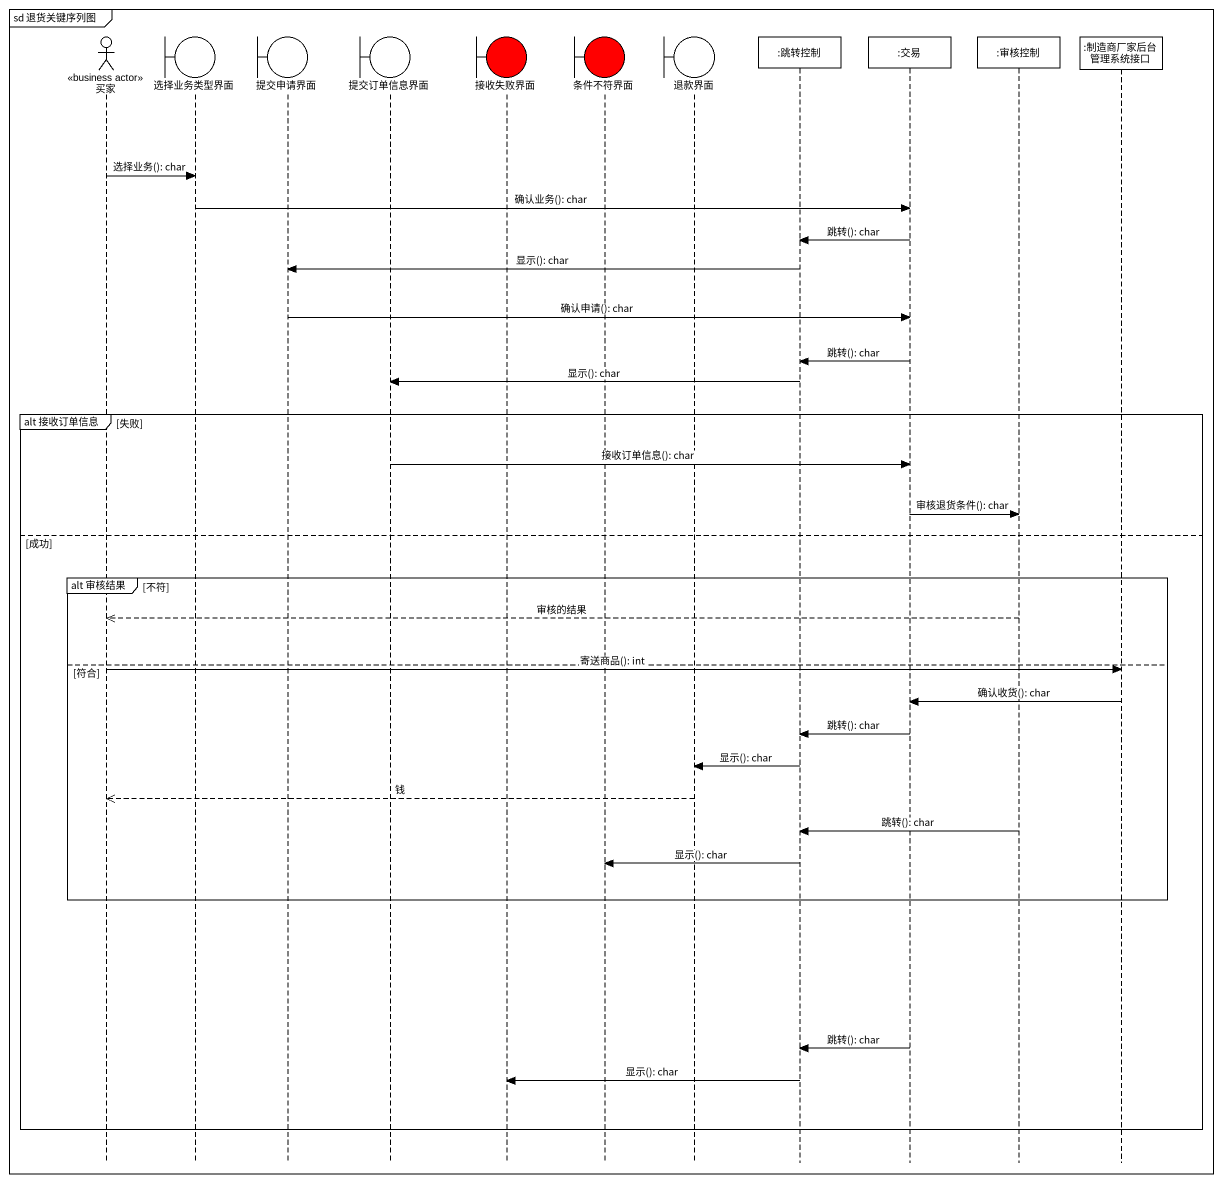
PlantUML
@startuml
mainframe sd 退货关键序列图
hide footbox
actor 买家 <<business actor>>
boundary 选择业务类型界面
boundary 提交申请界面
boundary 提交订单信息界面
boundary 接收失败界面 #FF0000
boundary 条件不符界面 #FF0000
boundary 退款界面
participant ":跳转控制" as 跳转控制
participant ":交易" as 交易
participant ":审核控制" as 审核控制
participant ":制造商厂家后台管理系统接口" as 制造商厂家后台管理系统接口

买家 -> 选择业务类型界面 : 选择业务(): char
选择业务类型界面 -> 交易 : 确认业务(): char
交易 -> 跳转控制 : 跳转(): char
跳转控制 -> 提交申请界面 : 显示(): char
提交申请界面 -> 交易 : 确认申请(): char
交易 -> 跳转控制 : 跳转(): char
跳转控制 -> 提交订单信息界面 : 显示(): char
group alt 接收订单信息 [失败]
  提交订单信息界面 -> 交易 : 接收订单信息(): char
  交易 -> 审核控制 : 审核退货条件(): char
else 成功
  group alt 审核结果 [不符]
    审核控制 -->> 买家 : 审核的结果
  else 符合
    买家 -> 制造商厂家后台管理系统接口 : 寄送商品(): int
    制造商厂家后台管理系统接口 -> 交易 : 确认收货(): char
    交易 -> 跳转控制 : 跳转(): char
    跳转控制 -> 退款界面 : 显示(): char
    退款界面 -->> 买家 : 钱
    审核控制 -> 跳转控制 : 跳转(): char
    跳转控制 -> 条件不符界面 : 显示(): char
  end
  交易 -> 跳转控制 : 跳转(): char
  跳转控制 -> 接收失败界面 : 显示(): char
end
@enduml
